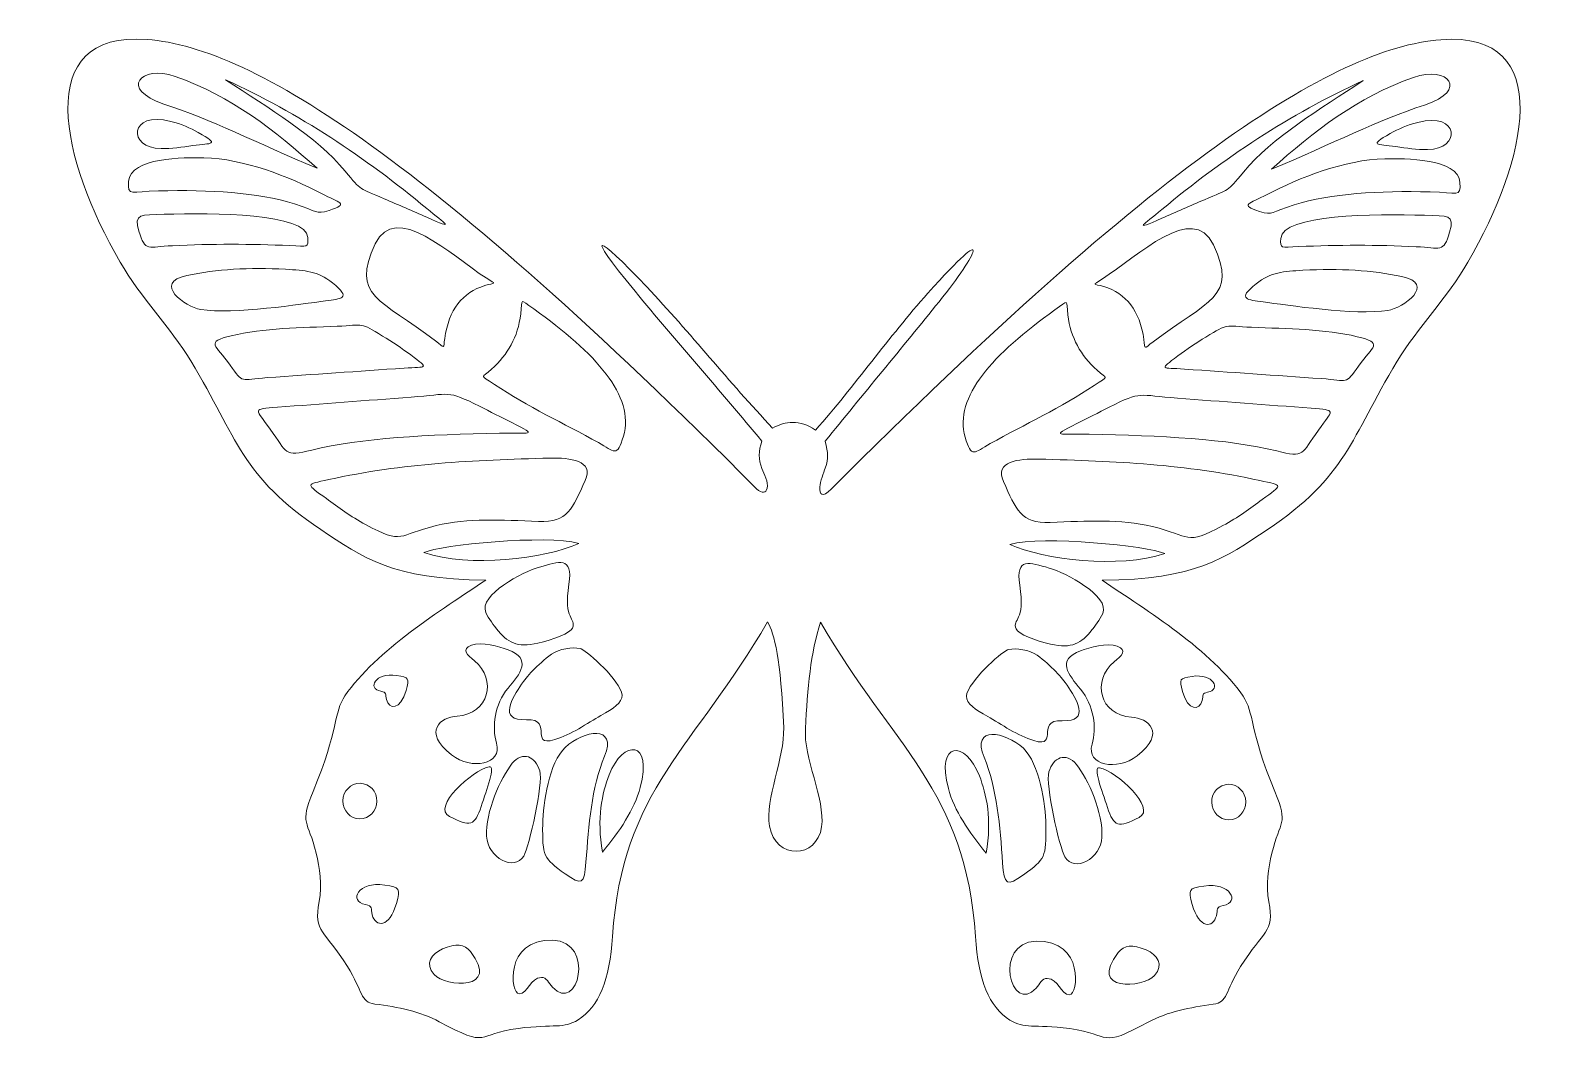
# Model space of a CAD drawing. Header units: millimetres. Extents: x -1172 to -964, y -637 to -498.
import ezdxf

# ---------------------------------------------------------------- set-up
doc = ezdxf.new("R2010")
doc.units = ezdxf.units.MM
doc.header["$MEASUREMENT"] = 0
doc.layers.add('Camada 1', color=7, linetype='Continuous')

msp = doc.modelspace()

# ---------------------------------------------------------------- linework, layer by layer
at = {"layer": 'Camada 1', "color": 250, "lineweight": 20}
for points, knots in [([(-1064.485, -578.9013), (-1054.5661, -596.0092), (-1044.5739, -601.8543), (-1043.2889, -621.9106), (-1043.2889, -621.9106), (-1042.9071, -627.8648), (-1041.4183, -631.5237), (-1038.5724, -633.3169), (-1038.5724, -633.3169), (-1036.5607, -634.5847), (-1035.3845, -633.8605), (-1030.3957, -634.4901), (-1030.3957, -634.4901), (-1024.5096, -635.2328), (-1026.5313, -637.3399), (-1019.5834, -633.5704), (-1019.5834, -633.5704), (-1017.0644, -632.2038), (-1013.9435, -631.5684), (-1010.7607, -631.1581), (-1010.7607, -631.1581), (-1008.7489, -630.8988), (-1009.1847, -629.4725), (-1007.0216, -626.0073), (-1007.0216, -626.0073), (-1003.8775, -620.9711), (-1002.3654, -621.4426), (-1003.1572, -617.1507), (-1003.1572, -617.1507), (-1003.5832, -614.8414), (-1003.259, -612.5565), (-1002.7597, -610.5147), (-1002.7597, -610.5147), (-1001.6386, -605.9286), (-1000.4369, -606.6737), (-1002.3443, -602.0841), (-1002.3443, -602.0841), (-1005.8735, -593.5919), (-1005.1137, -591.3116), (-1006.6966, -589.0074), (-1006.6966, -589.0074), (-1010.9402, -582.8306), (-1019.825, -577.2799), (-1025.9508, -573.1788), (-1025.9508, -573.1788), (-1013.1814, -573.0988), (-1009.1455, -570.1232), (-1003.3839, -566.2629), (-1003.3839, -566.2629), (-992.443, -558.9324), (-992.1202, -553.9821), (-985.598, -543.2088), (-985.598, -543.2088), (-982.8162, -538.614), (-978.7585, -534.5414), (-975.9429, -529.6825), (-975.9429, -529.6825), (-967.9295, -515.8537), (-963.697, -498.0267), (-979.6394, -499.2488), (-979.6394, -499.2488), (-994.4981, -500.3881), (-1018.8334, -516.3971), (-1062.9961, -560.705), (-1062.9961, -560.705), (-1064.265, -561.9782), (-1064.6332, -561.424), (-1064.5744, -560.4165), (-1064.5744, -560.4165), (-1064.5339, -559.7203), (-1064.0217, -558.4444), (-1063.8233, -557.8301), (-1063.8233, -557.8301), (-1063.3511, -556.368), (-1063.4343, -555.9042), (-1063.8155, -554.1527), (-1063.8155, -554.1527), (-1058.8412, -547.9802), (-1053.2333, -541.2499), (-1048.2601, -535.078), (-1048.2601, -535.078), (-1042.9572, -528.4972), (-1040.6301, -523.6363), (-1049.7897, -533.9147), (-1049.7897, -533.9147), (-1055.1992, -539.9847), (-1059.7498, -546.5632), (-1065.16, -552.6341), (-1065.16, -552.6341), (-1067.3546, -551.1231), (-1069.245, -551.4343), (-1071.0341, -552.3556), (-1071.0341, -552.3556), (-1076.9847, -546.0426), (-1082.2774, -539.3743), (-1088.2275, -533.0618), (-1088.2275, -533.0618), (-1095.1899, -525.6753), (-1096.8847, -525.0801), (-1089.8329, -533.6501), (-1089.8329, -533.6501), (-1084.1751, -540.5258), (-1078.1361, -547.2953), (-1072.4776, -554.172), (-1072.4776, -554.172), (-1072.9753, -555.4354), (-1072.9796, -556.7106), (-1072.4871, -557.8944), (-1072.4871, -557.8944), (-1072.163, -558.6737), (-1071.571, -559.7113), (-1071.7662, -560.5959), (-1071.7662, -560.5959), (-1071.9029, -561.2147), (-1072.4776, -561.3957), (-1073.2145, -560.6565), (-1073.2145, -560.6565), (-1117.3664, -516.3612), (-1141.6971, -500.3566), (-1156.554, -499.2176), (-1156.554, -499.2176), (-1172.4963, -497.9953), (-1168.2639, -515.8225), (-1160.2505, -529.6512), (-1160.2505, -529.6512), (-1157.4349, -534.5101), (-1153.3772, -538.5827), (-1150.5954, -543.1777), (-1150.5954, -543.1777), (-1144.0732, -553.9508), (-1143.7503, -558.9012), (-1132.8095, -566.2316), (-1132.8095, -566.2316), (-1127.0479, -570.0919), (-1123.012, -573.0676), (-1110.2426, -573.1475), (-1110.2426, -573.1475), (-1116.3684, -577.2486), (-1125.253, -582.7994), (-1129.4967, -588.9762), (-1129.4967, -588.9762), (-1131.0796, -591.2804), (-1130.3198, -593.5607), (-1133.8491, -602.0529), (-1133.8491, -602.0529), (-1135.7564, -606.6423), (-1134.5547, -605.8975), (-1133.4336, -610.4835), (-1133.4336, -610.4835), (-1132.9344, -612.5251), (-1132.6102, -614.8102), (-1133.0361, -617.1194), (-1133.0361, -617.1194), (-1133.8279, -621.4113), (-1132.3158, -620.9399), (-1129.1718, -625.9761), (-1129.1718, -625.9761), (-1127.0086, -629.4413), (-1127.4445, -630.8676), (-1125.4326, -631.1268), (-1125.4326, -631.1268), (-1122.2498, -631.5371), (-1119.1288, -632.1726), (-1116.6099, -633.5392), (-1116.6099, -633.5392), (-1109.662, -637.3087), (-1111.6838, -635.2015), (-1105.7977, -634.4589), (-1105.7977, -634.4589), (-1100.8088, -633.8292), (-1099.6326, -634.5535), (-1097.621, -633.2857), (-1097.621, -633.2857), (-1094.7752, -631.4924), (-1093.2862, -627.8336), (-1092.9046, -621.8793), (-1092.9046, -621.8793), (-1091.6195, -601.823), (-1081.6273, -595.9781), (-1071.7084, -578.8701), (-1071.7084, -578.8701), (-1070.7535, -580.4991), (-1069.9195, -583.8838), (-1069.505, -593.3526), (-1069.505, -593.3526), (-1069.3635, -597.4828), (-1072.0794, -603.0668), (-1071.4417, -606.8059), (-1071.4417, -606.8059), (-1070.6506, -611.4461), (-1064.9276, -611.2823), (-1064.3218, -606.8916), (-1064.3218, -606.8916), (-1063.8022, -603.1252), (-1066.8637, -597.3194), (-1066.5179, -593.4541), (-1066.5179, -593.4541), (-1066.3109, -588.0145), (-1065.7725, -582.9903), (-1064.485, -578.9013)], [0, 0, 0, 0, 0.01960784, 0.01960784, 0.01960784, 0.01960784, 0.03921569, 0.03921569, 0.03921569, 0.03921569, 0.05882353, 0.05882353, 0.05882353, 0.05882353, 0.07843137, 0.07843137, 0.07843137, 0.07843137, 0.09803922, 0.09803922, 0.09803922, 0.09803922, 0.11764706, 0.11764706, 0.11764706, 0.11764706, 0.1372549, 0.1372549, 0.1372549, 0.1372549, 0.15686275, 0.15686275, 0.15686275, 0.15686275, 0.17647059, 0.17647059, 0.17647059, 0.17647059, 0.19607843, 0.19607843, 0.19607843, 0.19607843, 0.21568627, 0.21568627, 0.21568627, 0.21568627, 0.23529412, 0.23529412, 0.23529412, 0.23529412, 0.25490196, 0.25490196, 0.25490196, 0.25490196, 0.2745098, 0.2745098, 0.2745098, 0.2745098, 0.29411765, 0.29411765, 0.29411765, 0.29411765, 0.31372549, 0.31372549, 0.31372549, 0.31372549, 0.33333333, 0.33333333, 0.33333333, 0.33333333, 0.35294118, 0.35294118, 0.35294118, 0.35294118, 0.37254902, 0.37254902, 0.37254902, 0.37254902, 0.39215686, 0.39215686, 0.39215686, 0.39215686, 0.41176471, 0.41176471, 0.41176471, 0.41176471, 0.43137255, 0.43137255, 0.43137255, 0.43137255, 0.45098039, 0.45098039, 0.45098039, 0.45098039, 0.47058824, 0.47058824, 0.47058824, 0.47058824, 0.49019608, 0.49019608, 0.49019608, 0.49019608, 0.50980392, 0.50980392, 0.50980392, 0.50980392, 0.52941176, 0.52941176, 0.52941176, 0.52941176, 0.54901961, 0.54901961, 0.54901961, 0.54901961, 0.56862745, 0.56862745, 0.56862745, 0.56862745, 0.58823529, 0.58823529, 0.58823529, 0.58823529, 0.60784314, 0.60784314, 0.60784314, 0.60784314, 0.62745098, 0.62745098, 0.62745098, 0.62745098, 0.64705882, 0.64705882, 0.64705882, 0.64705882, 0.66666667, 0.66666667, 0.66666667, 0.66666667, 0.68627451, 0.68627451, 0.68627451, 0.68627451, 0.70588235, 0.70588235, 0.70588235, 0.70588235, 0.7254902, 0.7254902, 0.7254902, 0.7254902, 0.74509804, 0.74509804, 0.74509804, 0.74509804, 0.76470588, 0.76470588, 0.76470588, 0.76470588, 0.78431373, 0.78431373, 0.78431373, 0.78431373, 0.80392157, 0.80392157, 0.80392157, 0.80392157, 0.82352941, 0.82352941, 0.82352941, 0.82352941, 0.84313725, 0.84313725, 0.84313725, 0.84313725, 0.8627451, 0.8627451, 0.8627451, 0.8627451, 0.88235294, 0.88235294, 0.88235294, 0.88235294, 0.90196078, 0.90196078, 0.90196078, 0.90196078, 0.92156863, 0.92156863, 0.92156863, 0.92156863, 0.94117647, 0.94117647, 0.94117647, 0.94117647, 0.96078431, 0.96078431, 0.96078431, 0.96078431, 1, 1, 1, 1]), ([(-1133.3043, -516.8266), (-1139.0437, -511.7075), (-1145.0569, -506.9346), (-1152.7406, -504.2674), (-1152.7406, -504.2674), (-1157.4466, -502.6346), (-1160.4013, -506.0322), (-1154.2508, -508.0448), (-1154.2508, -508.0448), (-1147.7944, -510.1572), (-1141.7599, -513.291), (-1133.3043, -516.8266)], [0, 0, 0, 0, 0.25, 0.25, 0.25, 0.25, 0.5, 0.5, 0.5, 0.5, 1, 1, 1, 1]), ([(-1002.8054, -516.9608), (-997.0661, -511.8417), (-991.0529, -507.0687), (-983.3692, -504.4015), (-983.3692, -504.4015), (-978.6632, -502.7685), (-975.7085, -506.1663), (-981.859, -508.1789), (-981.859, -508.1789), (-988.3153, -510.2913), (-994.3499, -513.4251), (-1002.8054, -516.9608)], [0, 0, 0, 0, 0.25, 0.25, 0.25, 0.25, 0.5, 0.5, 0.5, 0.5, 1, 1, 1, 1]), ([(-1124.1367, -520.991), (-1122.1992, -521.8393), (-1120.2613, -522.6876), (-1118.324, -523.5358), (-1118.324, -523.5358), (-1114.1766, -525.3505), (-1115.7861, -524.4489), (-1118.3254, -522.3304), (-1118.3254, -522.3304), (-1126.7131, -515.3345), (-1135.7794, -509.3172), (-1145.8267, -504.7146), (-1145.8267, -504.7146), (-1139.8661, -508.6675), (-1133.4381, -512.4193), (-1129.4613, -517.2283), (-1129.4613, -517.2283), (-1127.1393, -520.0364), (-1127.6457, -519.4555), (-1124.1367, -520.991)], [0, 0, 0, 0, 0.16666667, 0.16666667, 0.16666667, 0.16666667, 0.33333333, 0.33333333, 0.33333333, 0.33333333, 0.5, 0.5, 0.5, 0.5, 0.66666667, 0.66666667, 0.66666667, 0.66666667, 1, 1, 1, 1]), ([(-1011.973, -521.1252), (-1013.9104, -521.9733), (-1015.8484, -522.8217), (-1017.7857, -523.67), (-1017.7857, -523.67), (-1021.9331, -525.4847), (-1020.3237, -524.5829), (-1017.7843, -522.4645), (-1017.7843, -522.4645), (-1009.3966, -515.4685), (-1000.3304, -509.4513), (-990.2831, -504.8487), (-990.2831, -504.8487), (-996.2436, -508.8015), (-1002.6716, -512.5535), (-1006.6484, -517.3625), (-1006.6484, -517.3625), (-1008.9703, -520.1705), (-1008.4641, -519.5896), (-1011.973, -521.1252)], [0, 0, 0, 0, 0.16666667, 0.16666667, 0.16666667, 0.16666667, 0.33333333, 0.33333333, 0.33333333, 0.33333333, 0.5, 0.5, 0.5, 0.5, 0.66666667, 0.66666667, 0.66666667, 0.66666667, 1, 1, 1, 1]), ([(-1149.5559, -511.9405), (-1150.6325, -511.3283), (-1151.9002, -510.7927), (-1153.301, -510.4231), (-1153.301, -510.4231), (-1159.0555, -508.9043), (-1159.296, -514.1178), (-1154.6473, -514.146), (-1154.6473, -514.146), (-1153.208, -514.1547), (-1151.7502, -513.9501), (-1150.2918, -513.737), (-1150.2918, -513.737), (-1147.7649, -513.3676), (-1146.4729, -513.6928), (-1149.5559, -511.9405)], [0, 0, 0, 0, 0.2, 0.2, 0.2, 0.2, 0.4, 0.4, 0.4, 0.4, 0.6, 0.6, 0.6, 0.6, 1, 1, 1, 1]), ([(-986.5538, -512.0746), (-985.4772, -511.4625), (-984.2096, -510.9268), (-982.8087, -510.5572), (-982.8087, -510.5572), (-977.0542, -509.0385), (-976.8138, -514.2519), (-981.4625, -514.2801), (-981.4625, -514.2801), (-982.9018, -514.2887), (-984.3596, -514.0842), (-985.8179, -513.8711), (-985.8179, -513.8711), (-988.3448, -513.5016), (-989.6369, -513.8269), (-986.5538, -512.0746)], [0, 0, 0, 0, 0.2, 0.2, 0.2, 0.2, 0.4, 0.4, 0.4, 0.4, 0.6, 0.6, 0.6, 0.6, 1, 1, 1, 1]), ([(-1132.7025, -520.2936), (-1137.1193, -517.9715), (-1143.3521, -515.5206), (-1148.7922, -515.4052), (-1148.7922, -515.4052), (-1151.4788, -515.3484), (-1158.8325, -515.3028), (-1159.0816, -518.6495), (-1159.0816, -518.6495), (-1159.2378, -520.7495), (-1158.7135, -520.0062), (-1155.0207, -519.9215), (-1155.0207, -519.9215), (-1147.9492, -519.759), (-1141.4817, -520.1234), (-1136.407, -521.6996), (-1136.407, -521.6996), (-1133.162, -522.7071), (-1133.5831, -523.1989), (-1131.6783, -522.5981), (-1131.6783, -522.5981), (-1128.7796, -521.6846), (-1130.3161, -521.5482), (-1132.7025, -520.2936)], [0, 0, 0, 0, 0.14285714, 0.14285714, 0.14285714, 0.14285714, 0.28571429, 0.28571429, 0.28571429, 0.28571429, 0.42857143, 0.42857143, 0.42857143, 0.42857143, 0.57142857, 0.57142857, 0.57142857, 0.57142857, 0.71428571, 0.71428571, 0.71428571, 0.71428571, 1, 1, 1, 1]), ([(-1003.4072, -520.4279), (-998.9904, -518.1057), (-992.7576, -515.6546), (-987.3175, -515.5393), (-987.3175, -515.5393), (-984.631, -515.4823), (-977.2773, -515.4369), (-977.0282, -518.7836), (-977.0282, -518.7836), (-976.872, -520.8837), (-977.3963, -520.1403), (-981.0891, -520.0556), (-981.0891, -520.0556), (-988.1605, -519.8932), (-994.628, -520.2574), (-999.7028, -521.8337), (-999.7028, -521.8337), (-1002.9478, -522.8413), (-1002.5266, -523.3331), (-1004.4315, -522.7323), (-1004.4315, -522.7323), (-1007.3301, -521.8187), (-1005.7937, -521.6823), (-1003.4072, -520.4279)], [0, 0, 0, 0, 0.14285714, 0.14285714, 0.14285714, 0.14285714, 0.28571429, 0.28571429, 0.28571429, 0.28571429, 0.42857143, 0.42857143, 0.42857143, 0.42857143, 0.57142857, 0.57142857, 0.57142857, 0.57142857, 0.71428571, 0.71428571, 0.71428571, 0.71428571, 1, 1, 1, 1]), ([(-1125.3669, -527.1807), (-1128.7392, -534.3681), (-1124.6649, -534.7032), (-1117.1145, -540.4325), (-1117.1145, -540.4325), (-1115.7899, -541.4376), (-1116.0629, -541.5429), (-1115.8599, -540.0974), (-1115.8599, -540.0974), (-1115.3035, -536.149), (-1113.4228, -533.8081), (-1110.3813, -532.8781), (-1110.3813, -532.8781), (-1108.9382, -532.4372), (-1108.6829, -532.8055), (-1110.1994, -531.8284), (-1110.1994, -531.8284), (-1115.0096, -528.7302), (-1122.5778, -521.2394), (-1125.3669, -527.1807)], [0, 0, 0, 0, 0.16666667, 0.16666667, 0.16666667, 0.16666667, 0.33333333, 0.33333333, 0.33333333, 0.33333333, 0.5, 0.5, 0.5, 0.5, 0.66666667, 0.66666667, 0.66666667, 0.66666667, 1, 1, 1, 1]), ([(-1010.7428, -527.3149), (-1007.3705, -534.5023), (-1011.4448, -534.8374), (-1018.9953, -540.5666), (-1018.9953, -540.5666), (-1020.3199, -541.5718), (-1020.0468, -541.6769), (-1020.2498, -540.2315), (-1020.2498, -540.2315), (-1020.8061, -536.2831), (-1022.687, -533.9422), (-1025.7285, -533.0122), (-1025.7285, -533.0122), (-1027.1715, -532.5713), (-1027.4269, -532.9396), (-1025.9104, -531.9625), (-1025.9104, -531.9625), (-1021.1001, -528.8642), (-1013.532, -521.3735), (-1010.7428, -527.3149)], [0, 0, 0, 0, 0.16666667, 0.16666667, 0.16666667, 0.16666667, 0.33333333, 0.33333333, 0.33333333, 0.33333333, 0.5, 0.5, 0.5, 0.5, 0.66666667, 0.66666667, 0.66666667, 0.66666667, 1, 1, 1, 1]), ([(-1153.1028, -527.4186), (-1147.7513, -527.1725), (-1142.3995, -527.1586), (-1137.048, -527.4142), (-1137.048, -527.4142), (-1134.4873, -527.5363), (-1134.5152, -527.6842), (-1134.5789, -526.3145), (-1134.5789, -526.3145), (-1134.7339, -522.9727), (-1147.5028, -522.9224), (-1154.2306, -523.1304), (-1154.2306, -523.1304), (-1157.4672, -523.2302), (-1158.3951, -522.9577), (-1157.6712, -525.4463), (-1157.6712, -525.4463), (-1156.8392, -528.3131), (-1156.412, -527.5708), (-1153.1028, -527.4186)], [0, 0, 0, 0, 0.16666667, 0.16666667, 0.16666667, 0.16666667, 0.33333333, 0.33333333, 0.33333333, 0.33333333, 0.5, 0.5, 0.5, 0.5, 0.66666667, 0.66666667, 0.66666667, 0.66666667, 1, 1, 1, 1]), ([(-983.007, -527.5528), (-988.3583, -527.3065), (-993.7103, -527.2927), (-999.0618, -527.5483), (-999.0618, -527.5483), (-1001.6225, -527.6704), (-1001.5945, -527.8183), (-1001.5309, -526.4487), (-1001.5309, -526.4487), (-1001.3757, -523.1069), (-988.607, -523.0565), (-981.8792, -523.2646), (-981.8792, -523.2646), (-978.6425, -523.3644), (-977.7147, -523.0917), (-978.4386, -525.5804), (-978.4386, -525.5804), (-979.2706, -528.4472), (-979.6977, -527.7049), (-983.007, -527.5528)], [0, 0, 0, 0, 0.16666667, 0.16666667, 0.16666667, 0.16666667, 0.33333333, 0.33333333, 0.33333333, 0.33333333, 0.5, 0.5, 0.5, 0.5, 0.66666667, 0.66666667, 0.66666667, 0.66666667, 1, 1, 1, 1]), ([(-1149.2319, -536.1422), (-1144.7765, -536.8281), (-1135.3619, -535.409), (-1132.1485, -534.9711), (-1132.1485, -534.9711), (-1130.0946, -534.6913), (-1128.458, -534.6556), (-1131.2078, -532.4925), (-1131.2078, -532.4925), (-1133.265, -530.8741), (-1134.9379, -530.8024), (-1137.6111, -530.6504), (-1137.6111, -530.6504), (-1142.6098, -530.3661), (-1147.1131, -530.6517), (-1151.1306, -531.4948), (-1151.1306, -531.4948), (-1155.9174, -532.4994), (-1151.2979, -535.8243), (-1149.2319, -536.1422)], [0, 0, 0, 0, 0.16666667, 0.16666667, 0.16666667, 0.16666667, 0.33333333, 0.33333333, 0.33333333, 0.33333333, 0.5, 0.5, 0.5, 0.5, 0.66666667, 0.66666667, 0.66666667, 0.66666667, 1, 1, 1, 1]), ([(-986.8779, -536.2764), (-991.3332, -536.9623), (-1000.7479, -535.5431), (-1003.9613, -535.1053), (-1003.9613, -535.1053), (-1006.015, -534.8253), (-1007.6518, -534.7897), (-1004.902, -532.6266), (-1004.902, -532.6266), (-1002.8448, -531.0083), (-1001.1718, -530.9366), (-998.4986, -530.7845), (-998.4986, -530.7845), (-993.4999, -530.5003), (-988.9967, -530.7858), (-984.9792, -531.6289), (-984.9792, -531.6289), (-980.1922, -532.6336), (-984.8119, -535.9584), (-986.8779, -536.2764)], [0, 0, 0, 0, 0.16666667, 0.16666667, 0.16666667, 0.16666667, 0.33333333, 0.33333333, 0.33333333, 0.33333333, 0.5, 0.5, 0.5, 0.5, 0.66666667, 0.66666667, 0.66666667, 0.66666667, 1, 1, 1, 1]), ([(-1109.4609, -544.3256), (-1107.2113, -542.2775), (-1105.8491, -539.9117), (-1105.4675, -536.7557), (-1105.4675, -536.7557), (-1105.2091, -534.6182), (-1105.6996, -534.6371), (-1103.6958, -536.0652), (-1103.6958, -536.0652), (-1095.2274, -542.1046), (-1089.8359, -547.9759), (-1091.4218, -553.4663), (-1091.4218, -553.4663), (-1092.2827, -556.4477), (-1092.6639, -555.5744), (-1094.8439, -554.3539), (-1094.8439, -554.3539), (-1099.5754, -551.7054), (-1104.5501, -549.4502), (-1109.0386, -546.408), (-1109.0386, -546.408), (-1111.1476, -544.9785), (-1110.8876, -545.6244), (-1109.4609, -544.3256)], [0, 0, 0, 0, 0.14285714, 0.14285714, 0.14285714, 0.14285714, 0.28571429, 0.28571429, 0.28571429, 0.28571429, 0.42857143, 0.42857143, 0.42857143, 0.42857143, 0.57142857, 0.57142857, 0.57142857, 0.57142857, 0.71428571, 0.71428571, 0.71428571, 0.71428571, 1, 1, 1, 1]), ([(-1026.6488, -544.4595), (-1028.8983, -542.4117), (-1030.2606, -540.0458), (-1030.6423, -536.8899), (-1030.6423, -536.8899), (-1030.9006, -534.7524), (-1030.4101, -534.7712), (-1032.4139, -536.1993), (-1032.4139, -536.1993), (-1040.8825, -542.2386), (-1046.2739, -548.11), (-1044.6881, -553.6004), (-1044.6881, -553.6004), (-1043.8272, -556.5817), (-1043.446, -555.7085), (-1041.266, -554.488), (-1041.266, -554.488), (-1036.5342, -551.8395), (-1031.5597, -549.5843), (-1027.0712, -546.542), (-1027.0712, -546.542), (-1024.9621, -545.1125), (-1025.2222, -545.7586), (-1026.6488, -544.4595)], [0, 0, 0, 0, 0.14285714, 0.14285714, 0.14285714, 0.14285714, 0.28571429, 0.28571429, 0.28571429, 0.28571429, 0.42857143, 0.42857143, 0.42857143, 0.42857143, 0.57142857, 0.57142857, 0.57142857, 0.57142857, 0.71428571, 0.71428571, 0.71428571, 0.71428571, 1, 1, 1, 1]), ([(-1145.0417, -539.7307), (-1140.621, -538.6695), (-1135.5361, -538.6502), (-1130.5746, -538.4373), (-1130.5746, -538.4373), (-1126.8072, -538.2757), (-1127.4725, -537.8482), (-1124.3488, -539.7723), (-1124.3488, -539.7723), (-1123.0107, -540.5962), (-1121.7193, -541.4524), (-1120.5033, -542.36), (-1120.5033, -542.36), (-1117.869, -544.3275), (-1118.2553, -543.9409), (-1121.4241, -544.1612), (-1121.4241, -544.1612), (-1127.6548, -544.5944), (-1133.8857, -545.0288), (-1140.1164, -545.462), (-1140.1164, -545.462), (-1143.8623, -545.7223), (-1143.3612, -546.3578), (-1145.2166, -543.7416), (-1145.2166, -543.7416), (-1147.1974, -540.9503), (-1148.6846, -540.6045), (-1145.0417, -539.7307)], [0, 0, 0, 0, 0.125, 0.125, 0.125, 0.125, 0.25, 0.25, 0.25, 0.25, 0.375, 0.375, 0.375, 0.375, 0.5, 0.5, 0.5, 0.5, 0.625, 0.625, 0.625, 0.625, 0.75, 0.75, 0.75, 0.75, 1, 1, 1, 1]), ([(-991.0679, -539.8647), (-995.4887, -538.8037), (-1000.5737, -538.7843), (-1005.5352, -538.5714), (-1005.5352, -538.5714), (-1009.3024, -538.4099), (-1008.6373, -537.9823), (-1011.761, -539.9064), (-1011.761, -539.9064), (-1013.099, -540.7302), (-1014.3905, -541.5865), (-1015.6065, -542.4942), (-1015.6065, -542.4942), (-1018.2407, -544.4615), (-1017.8545, -544.0751), (-1014.6857, -544.2953), (-1014.6857, -544.2953), (-1008.455, -544.7285), (-1002.2241, -545.1629), (-995.9934, -545.5961), (-995.9934, -545.5961), (-992.2474, -545.8565), (-992.7486, -546.4918), (-990.8931, -543.8758), (-990.8931, -543.8758), (-988.9124, -541.0843), (-987.4252, -540.7386), (-991.0679, -539.8647)], [0, 0, 0, 0, 0.125, 0.125, 0.125, 0.125, 0.25, 0.25, 0.25, 0.25, 0.375, 0.375, 0.375, 0.375, 0.5, 0.5, 0.5, 0.5, 0.625, 0.625, 0.625, 0.625, 0.75, 0.75, 0.75, 0.75, 1, 1, 1, 1]), ([(-1139.7388, -552.4961), (-1137.3466, -555.8155), (-1137.8968, -556.3332), (-1134.023, -555.3621), (-1134.023, -555.3621), (-1127.3358, -553.6859), (-1118.0315, -553.2783), (-1108.3615, -553.0488), (-1108.3615, -553.0488), (-1104.2834, -552.9522), (-1102.8229, -553.5493), (-1106.6734, -551.6102), (-1106.6734, -551.6102), (-1108.1535, -550.8648), (-1109.6338, -550.1196), (-1111.1137, -549.3741), (-1111.1137, -549.3741), (-1115.602, -547.1138), (-1115.0691, -547.7331), (-1120.4683, -548.1383), (-1120.4683, -548.1383), (-1126.5524, -548.5951), (-1132.6371, -549.052), (-1138.7212, -549.5087), (-1138.7212, -549.5087), (-1142.2786, -549.7753), (-1141.7506, -549.704), (-1139.7388, -552.4961)], [0, 0, 0, 0, 0.125, 0.125, 0.125, 0.125, 0.25, 0.25, 0.25, 0.25, 0.375, 0.375, 0.375, 0.375, 0.5, 0.5, 0.5, 0.5, 0.625, 0.625, 0.625, 0.625, 0.75, 0.75, 0.75, 0.75, 1, 1, 1, 1]), ([(-996.3708, -552.6301), (-998.7631, -555.9497), (-998.213, -556.4673), (-1002.0868, -555.4962), (-1002.0868, -555.4962), (-1008.7739, -553.82), (-1018.0782, -553.4124), (-1027.7482, -553.1829), (-1027.7482, -553.1829), (-1031.8263, -553.0862), (-1033.2869, -553.6834), (-1029.4363, -551.7443), (-1029.4363, -551.7443), (-1027.9562, -550.999), (-1026.476, -550.2537), (-1024.9961, -549.5082), (-1024.9961, -549.5082), (-1020.5077, -547.2479), (-1021.0407, -547.8672), (-1015.6414, -548.2724), (-1015.6414, -548.2724), (-1009.5573, -548.7291), (-1003.4727, -549.1861), (-997.3886, -549.6428), (-997.3886, -549.6428), (-993.8311, -549.9093), (-994.3591, -549.8381), (-996.3708, -552.6301)], [0, 0, 0, 0, 0.125, 0.125, 0.125, 0.125, 0.25, 0.25, 0.25, 0.25, 0.375, 0.375, 0.375, 0.375, 0.5, 0.5, 0.5, 0.5, 0.625, 0.625, 0.625, 0.625, 0.75, 0.75, 0.75, 0.75, 1, 1, 1, 1]), ([(-1132.0375, -562.0117), (-1130.3905, -563.2323), (-1128.7584, -564.4344), (-1126.673, -565.5577), (-1126.673, -565.5577), (-1121.4404, -568.3768), (-1122.348, -566.9639), (-1117.0192, -565.6998), (-1117.0192, -565.6998), (-1112.6049, -564.6524), (-1108.1725, -564.9471), (-1103.0275, -565.1203), (-1103.0275, -565.1203), (-1099.0013, -565.2558), (-1098.4181, -563.4288), (-1096.6418, -559.5162), (-1096.6418, -559.5162), (-1095.4109, -556.8049), (-1098.7416, -556.39), (-1101.4296, -556.4642), (-1101.4296, -556.4642), (-1112.1444, -556.7607), (-1121.4553, -557.1477), (-1131.7036, -559.4043), (-1131.7036, -559.4043), (-1134.9942, -560.1287), (-1134.8332, -559.9395), (-1132.0375, -562.0117)], [0, 0, 0, 0, 0.125, 0.125, 0.125, 0.125, 0.25, 0.25, 0.25, 0.25, 0.375, 0.375, 0.375, 0.375, 0.5, 0.5, 0.5, 0.5, 0.625, 0.625, 0.625, 0.625, 0.75, 0.75, 0.75, 0.75, 1, 1, 1, 1]), ([(-1004.0722, -562.1459), (-1005.7192, -563.3665), (-1007.3514, -564.5685), (-1009.4368, -565.6918), (-1009.4368, -565.6918), (-1014.6694, -568.511), (-1013.7618, -567.098), (-1019.0905, -565.8339), (-1019.0905, -565.8339), (-1023.5049, -564.7864), (-1027.9373, -565.0812), (-1033.0823, -565.2544), (-1033.0823, -565.2544), (-1037.1084, -565.3898), (-1037.6917, -563.5629), (-1039.468, -559.6504), (-1039.468, -559.6504), (-1040.699, -556.9391), (-1037.3682, -556.5241), (-1034.6802, -556.5983), (-1034.6802, -556.5983), (-1023.9654, -556.8947), (-1014.6545, -557.2818), (-1004.4062, -559.5384), (-1004.4062, -559.5384), (-1001.1156, -560.2627), (-1001.2766, -560.0736), (-1004.0722, -562.1459)], [0, 0, 0, 0, 0.125, 0.125, 0.125, 0.125, 0.25, 0.25, 0.25, 0.25, 0.375, 0.375, 0.375, 0.375, 0.5, 0.5, 0.5, 0.5, 0.625, 0.625, 0.625, 0.625, 0.75, 0.75, 0.75, 0.75, 1, 1, 1, 1]), ([(-1118.7061, -569.3804), (-1116.434, -568.3148), (-1102.0257, -566.9189), (-1097.5046, -568.1277), (-1097.5046, -568.1277), (-1102.1866, -570.2716), (-1112.4955, -571.4753), (-1118.7061, -569.3804)], [0, 0, 0, 0, 0.33333333, 0.33333333, 0.33333333, 0.33333333, 1, 1, 1, 1]), ([(-1017.4036, -569.5146), (-1019.6756, -568.449), (-1034.0841, -567.0531), (-1038.6052, -568.2618), (-1038.6052, -568.2618), (-1033.9231, -570.4057), (-1023.6142, -571.6094), (-1017.4036, -569.5146)], [0, 0, 0, 0, 0.33333333, 0.33333333, 0.33333333, 0.33333333, 1, 1, 1, 1]), ([(-1110.2366, -577.5795), (-1109.8866, -578.3796), (-1109.0434, -579.472), (-1108.76, -579.8279), (-1108.76, -579.8279), (-1107.3248, -581.6303), (-1105.9757, -582.4589), (-1103.1066, -581.7798), (-1103.1066, -581.7798), (-1101.1014, -581.3053), (-1098.6245, -580.3706), (-1098.3822, -579.7039), (-1098.3822, -579.7039), (-1097.8281, -578.1775), (-1099.6912, -578.8001), (-1098.8776, -573.6964), (-1098.8776, -573.6964), (-1098.2592, -569.8169), (-1100.2864, -570.6268), (-1102.8951, -571.3633), (-1102.8951, -571.3633), (-1105.1499, -571.9995), (-1111.2702, -575.2177), (-1110.2366, -577.5795)], [0, 0, 0, 0, 0.14285714, 0.14285714, 0.14285714, 0.14285714, 0.28571429, 0.28571429, 0.28571429, 0.28571429, 0.42857143, 0.42857143, 0.42857143, 0.42857143, 0.57142857, 0.57142857, 0.57142857, 0.57142857, 0.71428571, 0.71428571, 0.71428571, 0.71428571, 1, 1, 1, 1]), ([(-1025.8731, -577.7135), (-1026.2232, -578.5136), (-1027.0664, -579.6061), (-1027.3498, -579.962), (-1027.3498, -579.962), (-1028.7849, -581.7644), (-1030.1341, -582.593), (-1033.0032, -581.9139), (-1033.0032, -581.9139), (-1035.0083, -581.4395), (-1037.4853, -580.5047), (-1037.7275, -579.838), (-1037.7275, -579.838), (-1038.2815, -578.3116), (-1036.4186, -578.9342), (-1037.2322, -573.8305), (-1037.2322, -573.8305), (-1037.8505, -569.9509), (-1035.8234, -570.7609), (-1033.2147, -571.4974), (-1033.2147, -571.4974), (-1030.9599, -572.1336), (-1024.8396, -575.3518), (-1025.8731, -577.7135)], [0, 0, 0, 0, 0.14285714, 0.14285714, 0.14285714, 0.14285714, 0.28571429, 0.28571429, 0.28571429, 0.28571429, 0.42857143, 0.42857143, 0.42857143, 0.42857143, 0.57142857, 0.57142857, 0.57142857, 0.57142857, 0.71428571, 0.71428571, 0.71428571, 0.71428571, 1, 1, 1, 1]), ([(-1107.1921, -582.6949), (-1108.4615, -582.2269), (-1110.7953, -581.5137), (-1112.2073, -582.0506), (-1112.2073, -582.0506), (-1113.6621, -582.6038), (-1112.767, -583.3868), (-1111.7942, -584.194), (-1111.7942, -584.194), (-1108.6806, -586.7773), (-1109.8072, -591.4719), (-1114.159, -591.7507), (-1114.159, -591.7507), (-1116.4145, -591.895), (-1118.9922, -593.8454), (-1114.9249, -597.0475), (-1114.9249, -597.0475), (-1112.1812, -599.2075), (-1107.9163, -598.3165), (-1108.7745, -595.474), (-1108.7745, -595.474), (-1109.4338, -593.2902), (-1109.0103, -590.0736), (-1107.2042, -587.9355), (-1107.2042, -587.9355), (-1105.5244, -585.9468), (-1103.8821, -583.9157), (-1107.1921, -582.6949)], [0, 0, 0, 0, 0.125, 0.125, 0.125, 0.125, 0.25, 0.25, 0.25, 0.25, 0.375, 0.375, 0.375, 0.375, 0.5, 0.5, 0.5, 0.5, 0.625, 0.625, 0.625, 0.625, 0.75, 0.75, 0.75, 0.75, 1, 1, 1, 1]), ([(-1099.9856, -594.6755), (-1097.8476, -593.8297), (-1095.5064, -592.2109), (-1093.8626, -591.2937), (-1093.8626, -591.2937), (-1092.3893, -590.4717), (-1091.2833, -589.5407), (-1091.6634, -588.4974), (-1091.6634, -588.4974), (-1092.5062, -586.185), (-1096.7166, -582.6157), (-1097.3531, -582.4958), (-1097.3531, -582.4958), (-1098.4052, -582.2976), (-1100.1989, -582.5234), (-1101.2683, -583.303), (-1101.2683, -583.303), (-1103.1667, -584.6872), (-1104.7726, -586.4931), (-1105.3575, -587.3825), (-1105.3575, -587.3825), (-1106.5518, -589.1992), (-1108.6976, -592.4182), (-1104.6984, -592.2414), (-1104.6984, -592.2414), (-1100.663, -592.0631), (-1104.8605, -596.6032), (-1099.9856, -594.6755)], [0, 0, 0, 0, 0.125, 0.125, 0.125, 0.125, 0.25, 0.25, 0.25, 0.25, 0.375, 0.375, 0.375, 0.375, 0.5, 0.5, 0.5, 0.5, 0.625, 0.625, 0.625, 0.625, 0.75, 0.75, 0.75, 0.75, 1, 1, 1, 1]), ([(-1036.1241, -594.8097), (-1038.2621, -593.9639), (-1040.6035, -592.345), (-1042.2473, -591.4278), (-1042.2473, -591.4278), (-1043.7205, -590.6059), (-1044.8265, -589.6748), (-1044.4465, -588.6315), (-1044.4465, -588.6315), (-1043.6036, -586.319), (-1039.3933, -582.7498), (-1038.7568, -582.63), (-1038.7568, -582.63), (-1037.7046, -582.4318), (-1035.9109, -582.6575), (-1034.8414, -583.4371), (-1034.8414, -583.4371), (-1032.943, -584.8213), (-1031.3372, -586.6273), (-1030.7523, -587.5166), (-1030.7523, -587.5166), (-1029.5578, -589.3332), (-1027.4122, -592.5524), (-1031.4114, -592.3755), (-1031.4114, -592.3755), (-1035.4468, -592.1973), (-1031.2492, -596.7373), (-1036.1241, -594.8097)], [0, 0, 0, 0, 0.125, 0.125, 0.125, 0.125, 0.25, 0.25, 0.25, 0.25, 0.375, 0.375, 0.375, 0.375, 0.5, 0.5, 0.5, 0.5, 0.625, 0.625, 0.625, 0.625, 0.75, 0.75, 0.75, 0.75, 1, 1, 1, 1]), ([(-1028.9177, -582.8289), (-1027.6483, -582.3609), (-1025.3145, -581.6478), (-1023.9024, -582.1847), (-1023.9024, -582.1847), (-1022.4476, -582.7378), (-1023.3428, -583.5209), (-1024.3156, -584.3281), (-1024.3156, -584.3281), (-1027.4292, -586.9115), (-1026.3026, -591.606), (-1021.9507, -591.8848), (-1021.9507, -591.8848), (-1019.6953, -592.0292), (-1017.1176, -593.9796), (-1021.1849, -597.1816), (-1021.1849, -597.1816), (-1023.9286, -599.3415), (-1028.1934, -598.4506), (-1027.3353, -595.6081), (-1027.3353, -595.6081), (-1026.6759, -593.4243), (-1027.0995, -590.2078), (-1028.9055, -588.0696), (-1028.9055, -588.0696), (-1030.5852, -586.0808), (-1032.2277, -584.0498), (-1028.9177, -582.8289)], [0, 0, 0, 0, 0.125, 0.125, 0.125, 0.125, 0.25, 0.25, 0.25, 0.25, 0.375, 0.375, 0.375, 0.375, 0.5, 0.5, 0.5, 0.5, 0.625, 0.625, 0.625, 0.625, 0.75, 0.75, 0.75, 0.75, 1, 1, 1, 1]), ([(-1121.1486, -588.2371), (-1121.9068, -590.9637), (-1123.4785, -590.8917), (-1123.8276, -589.49), (-1123.8276, -589.49), (-1124.0035, -588.7837), (-1123.7601, -588.4997), (-1124.5773, -588.3524), (-1124.5773, -588.3524), (-1126.5087, -588.0048), (-1125.3961, -585.746), (-1122.4396, -586.1814), (-1122.4396, -586.1814), (-1120.7167, -586.4352), (-1120.6854, -586.5697), (-1121.1486, -588.2371)], [0, 0, 0, 0, 0.2, 0.2, 0.2, 0.2, 0.4, 0.4, 0.4, 0.4, 0.6, 0.6, 0.6, 0.6, 1, 1, 1, 1]), ([(-1014.9612, -588.3713), (-1014.2029, -591.0977), (-1012.6312, -591.0258), (-1012.2822, -589.6241), (-1012.2822, -589.6241), (-1012.1062, -588.9179), (-1012.3497, -588.6338), (-1011.5325, -588.4865), (-1011.5325, -588.4865), (-1009.601, -588.1388), (-1010.7136, -585.8801), (-1013.6701, -586.3155), (-1013.6701, -586.3155), (-1015.3931, -586.5694), (-1015.4243, -586.7038), (-1014.9612, -588.3713)], [0, 0, 0, 0, 0.2, 0.2, 0.2, 0.2, 0.4, 0.4, 0.4, 0.4, 0.6, 0.6, 0.6, 0.6, 1, 1, 1, 1]), ([(-1099.3995, -613.3169), (-1102.3738, -611.1711), (-1102.5081, -610.9274), (-1102.4592, -606.5081), (-1102.4592, -606.5081), (-1102.428, -603.6961), (-1101.5671, -598.0526), (-1099.38, -596.0231), (-1099.38, -596.0231), (-1096.8674, -593.6918), (-1092.2184, -592.8952), (-1094.005, -597.2406), (-1094.005, -597.2406), (-1095.7957, -601.5964), (-1096.1735, -606.5786), (-1096.5446, -611.737), (-1096.5446, -611.737), (-1096.7593, -614.7248), (-1097.123, -614.9592), (-1099.3995, -613.3169)], [0, 0, 0, 0, 0.16666667, 0.16666667, 0.16666667, 0.16666667, 0.33333333, 0.33333333, 0.33333333, 0.33333333, 0.5, 0.5, 0.5, 0.5, 0.66666667, 0.66666667, 0.66666667, 0.66666667, 1, 1, 1, 1]), ([(-1093.3641, -599.7783), (-1094.3423, -602.3051), (-1095.1025, -605.7326), (-1094.285, -610.3478), (-1094.285, -610.3478), (-1091.9474, -607.4889), (-1089.9343, -604.5693), (-1089.1184, -601.5045), (-1089.1184, -601.5045), (-1087.3874, -595.0017), (-1091.464, -594.87), (-1093.3641, -599.7783)], [0, 0, 0, 0, 0.25, 0.25, 0.25, 0.25, 0.5, 0.5, 0.5, 0.5, 1, 1, 1, 1]), ([(-1042.7458, -599.9123), (-1041.7676, -602.4391), (-1041.0073, -605.8667), (-1041.8249, -610.4819), (-1041.8249, -610.4819), (-1044.1624, -607.6229), (-1046.1756, -604.7034), (-1046.9915, -601.6386), (-1046.9915, -601.6386), (-1048.7224, -595.1357), (-1044.6459, -595.0041), (-1042.7458, -599.9123)], [0, 0, 0, 0, 0.25, 0.25, 0.25, 0.25, 0.5, 0.5, 0.5, 0.5, 1, 1, 1, 1]), ([(-1036.7101, -613.451), (-1033.7359, -611.3051), (-1033.6016, -611.0616), (-1033.6505, -606.6422), (-1033.6505, -606.6422), (-1033.6818, -603.8303), (-1034.5427, -598.1867), (-1036.7298, -596.1572), (-1036.7298, -596.1572), (-1039.2424, -593.8258), (-1043.8915, -593.0293), (-1042.1049, -597.3747), (-1042.1049, -597.3747), (-1040.3141, -601.7305), (-1039.9364, -606.7127), (-1039.5653, -611.871), (-1039.5653, -611.871), (-1039.3505, -614.8589), (-1038.9869, -615.0933), (-1036.7101, -613.451)], [0, 0, 0, 0, 0.16666667, 0.16666667, 0.16666667, 0.16666667, 0.33333333, 0.33333333, 0.33333333, 0.33333333, 0.5, 0.5, 0.5, 0.5, 0.66666667, 0.66666667, 0.66666667, 0.66666667, 1, 1, 1, 1]), ([(-1106.6152, -598.2056), (-1108.2638, -600.2438), (-1110.2885, -604.8644), (-1110.1248, -608.1891), (-1110.1248, -608.1891), (-1109.9808, -611.1181), (-1106.3445, -613.0606), (-1105.0587, -610.8836), (-1105.0587, -610.8836), (-1104.2874, -609.5776), (-1102.3733, -600.949), (-1102.8609, -599.2573), (-1102.8609, -599.2573), (-1103.4283, -597.2884), (-1105.2105, -596.4688), (-1106.6152, -598.2056)], [0, 0, 0, 0, 0.2, 0.2, 0.2, 0.2, 0.4, 0.4, 0.4, 0.4, 0.6, 0.6, 0.6, 0.6, 1, 1, 1, 1]), ([(-1029.4945, -598.3397), (-1027.8459, -600.3778), (-1025.8213, -604.9985), (-1025.985, -608.3232), (-1025.985, -608.3232), (-1026.1289, -611.2521), (-1029.7653, -613.1947), (-1031.0511, -611.0177), (-1031.0511, -611.0177), (-1031.8223, -609.7118), (-1033.7364, -601.0832), (-1033.2489, -599.3914), (-1033.2489, -599.3914), (-1032.6814, -597.4224), (-1030.8993, -596.6029), (-1029.4945, -598.3397)], [0, 0, 0, 0, 0.2, 0.2, 0.2, 0.2, 0.4, 0.4, 0.4, 0.4, 0.6, 0.6, 0.6, 0.6, 1, 1, 1, 1]), ([(-1109.7994, -598.6715), (-1112.1221, -599.1664), (-1117.6468, -604.2202), (-1115.2259, -605.4607), (-1115.2259, -605.4607), (-1112.3479, -606.9351), (-1111.7513, -606.7655), (-1110.8722, -604.0946), (-1110.8722, -604.0946), (-1110.1137, -601.791), (-1108.8216, -598.463), (-1109.7994, -598.6715)], [0, 0, 0, 0, 0.25, 0.25, 0.25, 0.25, 0.5, 0.5, 0.5, 0.5, 1, 1, 1, 1]), ([(-1026.3104, -598.8055), (-1023.9876, -599.3004), (-1018.463, -604.3543), (-1020.8839, -605.5948), (-1020.8839, -605.5948), (-1023.7619, -607.0693), (-1024.3585, -606.8996), (-1025.2375, -604.2287), (-1025.2375, -604.2287), (-1025.996, -601.9252), (-1027.2882, -598.5971), (-1026.3104, -598.8055)], [0, 0, 0, 0, 0.25, 0.25, 0.25, 0.25, 0.5, 0.5, 0.5, 0.5, 1, 1, 1, 1]), ([(-1127.4855, -605.8001), (-1128.7716, -605.7846), (-1129.8012, -604.6842), (-1129.7851, -603.342), (-1129.7851, -603.342), (-1129.7689, -601.9999), (-1128.7131, -600.9245), (-1127.427, -600.94), (-1127.427, -600.94), (-1126.1409, -600.9553), (-1125.1113, -602.0559), (-1125.1274, -603.3981), (-1125.1274, -603.3981), (-1125.1436, -604.7402), (-1126.1994, -605.8156), (-1127.4855, -605.8001)], [0, 0, 0, 0, 0.2, 0.2, 0.2, 0.2, 0.4, 0.4, 0.4, 0.4, 0.6, 0.6, 0.6, 0.6, 1, 1, 1, 1]), ([(-1008.6243, -605.9342), (-1007.3382, -605.9187), (-1006.3086, -604.8183), (-1006.3247, -603.4761), (-1006.3247, -603.4761), (-1006.3408, -602.1339), (-1007.3967, -601.0586), (-1008.6828, -601.0741), (-1008.6828, -601.0741), (-1009.9689, -601.0895), (-1010.9985, -602.19), (-1010.9823, -603.5322), (-1010.9823, -603.5322), (-1010.9661, -604.8742), (-1009.9104, -605.9497), (-1008.6243, -605.9342)], [0, 0, 0, 0, 0.2, 0.2, 0.2, 0.2, 0.4, 0.4, 0.4, 0.4, 0.6, 0.6, 0.6, 0.6, 1, 1, 1, 1]), ([(-1122.4732, -617.381), (-1123.4061, -620.7358), (-1125.3399, -620.6471), (-1125.7694, -618.9225), (-1125.7694, -618.9225), (-1125.9859, -618.0536), (-1125.6863, -617.7041), (-1126.6918, -617.5228), (-1126.6918, -617.5228), (-1129.0683, -617.0951), (-1127.6993, -614.3159), (-1124.0617, -614.8515), (-1124.0617, -614.8515), (-1121.9417, -615.164), (-1121.9033, -615.3294), (-1122.4732, -617.381)], [0, 0, 0, 0, 0.2, 0.2, 0.2, 0.2, 0.4, 0.4, 0.4, 0.4, 0.6, 0.6, 0.6, 0.6, 1, 1, 1, 1]), ([(-1013.6366, -617.515), (-1012.7036, -620.8699), (-1010.7699, -620.7813), (-1010.3404, -619.0566), (-1010.3404, -619.0566), (-1010.1239, -618.1877), (-1010.4235, -617.8382), (-1009.418, -617.6569), (-1009.418, -617.6569), (-1007.0414, -617.2292), (-1008.4104, -614.45), (-1012.0481, -614.9857), (-1012.0481, -614.9857), (-1014.168, -615.2981), (-1014.2065, -615.4635), (-1013.6366, -617.515)], [0, 0, 0, 0, 0.2, 0.2, 0.2, 0.2, 0.4, 0.4, 0.4, 0.4, 0.6, 0.6, 0.6, 0.6, 1, 1, 1, 1]), ([(-1117.307, -627.0816), (-1115.7484, -628.8095), (-1108.1259, -629.3577), (-1112.3526, -623.9513), (-1112.3526, -623.9513), (-1113.1436, -622.9403), (-1114.3118, -622.7659), (-1116.1735, -623.5992), (-1116.1735, -623.5992), (-1117.652, -624.261), (-1118.6708, -625.5697), (-1117.307, -627.0816)], [0, 0, 0, 0, 0.25, 0.25, 0.25, 0.25, 0.5, 0.5, 0.5, 0.5, 1, 1, 1, 1]), ([(-1105.6962, -629.7362), (-1104.4313, -629.6975), (-1104.1672, -627.5086), (-1102.6444, -627.4895), (-1102.6444, -627.4895), (-1101.9432, -627.4805), (-1101.6449, -628.2289), (-1101.1252, -628.8042), (-1101.1252, -628.8042), (-1097.6606, -632.6356), (-1095.1792, -622.5543), (-1101.1102, -622.4058), (-1101.1102, -622.4058), (-1107.7996, -622.2382), (-1106.8357, -629.771), (-1105.6962, -629.7362)], [0, 0, 0, 0, 0.2, 0.2, 0.2, 0.2, 0.4, 0.4, 0.4, 0.4, 0.6, 0.6, 0.6, 0.6, 1, 1, 1, 1]), ([(-1030.4136, -629.8703), (-1031.6784, -629.8316), (-1031.9425, -627.6427), (-1033.4654, -627.6236), (-1033.4654, -627.6236), (-1034.1665, -627.6146), (-1034.4649, -628.363), (-1034.9846, -628.9383), (-1034.9846, -628.9383), (-1038.4491, -632.7697), (-1040.9307, -622.6884), (-1034.9996, -622.5399), (-1034.9996, -622.5399), (-1028.3101, -622.3723), (-1029.2741, -629.9051), (-1030.4136, -629.8703)], [0, 0, 0, 0, 0.2, 0.2, 0.2, 0.2, 0.4, 0.4, 0.4, 0.4, 0.6, 0.6, 0.6, 0.6, 1, 1, 1, 1]), ([(-1018.8027, -627.2157), (-1020.3612, -628.9436), (-1027.9839, -629.4918), (-1023.7571, -624.0855), (-1023.7571, -624.0855), (-1022.9661, -623.0744), (-1021.798, -622.9001), (-1019.9363, -623.7333), (-1019.9363, -623.7333), (-1018.4577, -624.3951), (-1017.4389, -625.7038), (-1018.8027, -627.2157)], [0, 0, 0, 0, 0.25, 0.25, 0.25, 0.25, 0.5, 0.5, 0.5, 0.5, 1, 1, 1, 1])]:
    msp.add_open_spline(points, degree=3, knots=knots, dxfattribs=at)

doc.saveas('drawing.dxf')
